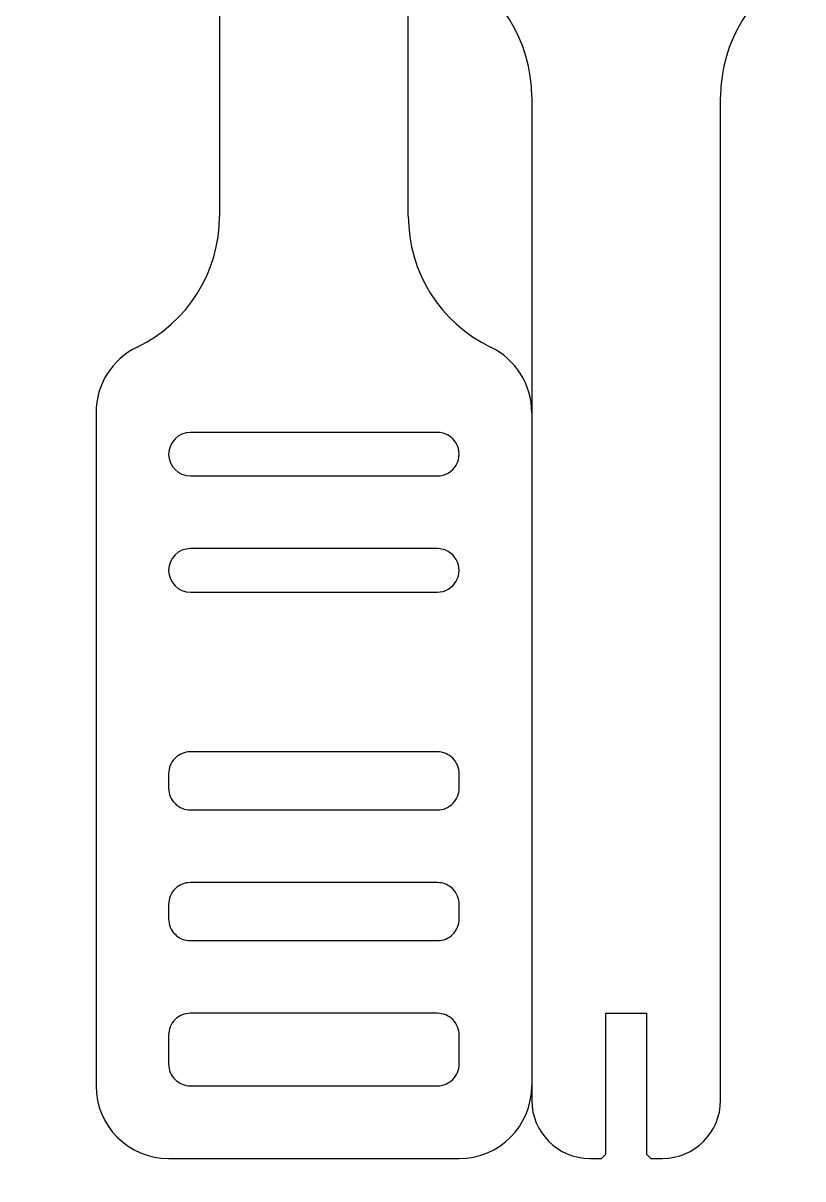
# Model space of a CAD drawing. Extents: x 11 to 185, y 6 to 286.
# Drawn here: x 128.1 to 181.8, y 67.2 to 146.8 of the extents above; entities that cross this region are included whole.
import ezdxf

# ---------------------------------------------------------------- set-up
doc = ezdxf.new("R2010")
doc.units = 0
doc.layers.get('0').update_dxf_attribs({"linetype": 'CONTINUOUS'})

msp = doc.modelspace()

# ---------------------------------------------------------------- linework, layer by layer
at = {"color": 7}
for points in [[(141.66433, 202.57763), (141.66433, 133.46449)], [(154.664315, 133.46449), (154.664315, 202.57763)], [(163.164319, 141.691965), (163.164319, 72.578824)], [(176.164304, 72.578824), (176.164304, 141.691965)], [(133.164326, 119.945985), (133.164326, 73.577632)], [(156.664327, 118.577632), (139.664318, 118.577632)], [(139.664318, 115.57763), (156.664327, 115.57763)], [(156.664327, 110.577632), (139.664318, 110.577632)], [(139.664318, 107.57763), (156.664327, 107.57763)], [(156.664327, 96.577631), (139.664318, 96.577631)], [(138.164316, 95.077631), (138.164316, 94.07763)], [(158.164329, 94.07763), (158.164329, 95.077631)], [(139.664318, 92.577631), (156.664327, 92.577631)], [(156.664327, 87.57763), (139.664318, 87.57763)], [(138.164316, 86.077631), (138.164316, 85.07763)], [(158.164329, 85.07763), (158.164329, 86.077631)], [(139.664318, 83.57763), (156.664327, 83.57763)], [(156.664327, 78.57763), (139.664318, 78.57763)], [(168.264295, 78.578822), (171.064301, 78.578822)], [(168.264295, 68.878824), (168.264295, 78.578822)], [(171.064301, 78.578822), (171.064301, 68.878824)], [(138.164316, 77.07763), (138.164316, 75.077631)], [(158.164329, 75.077631), (158.164329, 77.07763)], [(139.664318, 73.577632), (156.664327, 73.577632)], [(138.164316, 68.577631), (158.164329, 68.577631)], [(167.164316, 68.578824), (167.96431, 68.578824)], [(167.96431, 68.578824), (168.264295, 68.878824)], [(171.064301, 68.878824), (171.364312, 68.578824)], [(171.364312, 68.578824), (172.164306, 68.578824)]]:
    msp.add_lwpolyline(points, dxfattribs=at)
for points in [[(163.164319, 141.691965), (163.164314, 145.535441), (160.961506, 149.038801), (157.497632, 150.7043)], [(181.830964, 150.7043), (178.3671, 149.038794), (176.164303, 145.535435), (176.164304, 141.691965)], [(135.99767, 124.452154), (139.461533, 126.11766), (141.664331, 129.621019), (141.66433, 133.46449)], [(154.664315, 133.46449), (154.664319, 129.621013), (156.867128, 126.117653), (160.331002, 124.452154)], [(135.99767, 124.452154), (134.265732, 123.619405), (133.164328, 121.867724), (133.164326, 119.945985)], [(163.164319, 119.945985), (163.164322, 121.867718), (162.062929, 123.619397), (160.331002, 124.452154)], [(139.664318, 118.577632), (138.835891, 118.577632), (138.164318, 117.906058), (138.164318, 117.077631)], [(157.963366, 117.827631), (157.695416, 118.291733), (157.200225, 118.577632), (156.664327, 118.577632)], [(157.963366, 116.32763), (158.231315, 116.791732), (158.231315, 117.363529), (157.963366, 117.827631)], [(138.164318, 117.077631), (138.164318, 116.249203), (138.835891, 115.57763), (139.664318, 115.57763)], [(156.664327, 115.57763), (157.200225, 115.57763), (157.695416, 115.863528), (157.963366, 116.32763)], [(139.664318, 110.577632), (138.835891, 110.577632), (138.164318, 109.906058), (138.164318, 109.077631)], [(157.963366, 109.827631), (157.695416, 110.291733), (157.200225, 110.577632), (156.664327, 110.577632)], [(138.164318, 109.077631), (138.164318, 108.249203), (138.835891, 107.57763), (139.664318, 107.57763)], [(157.963366, 108.32763), (158.231315, 108.791732), (158.231315, 109.363529), (157.963366, 109.827631)], [(156.664327, 107.57763), (157.200225, 107.57763), (157.695416, 107.863528), (157.963366, 108.32763)], [(139.664318, 96.577631), (139.266493, 96.577631), (138.884962, 96.419596), (138.603657, 96.138292)], [(157.724988, 96.138292), (157.443683, 96.419596), (157.062152, 96.577631), (156.664327, 96.577631)], [(138.603657, 96.138292), (138.322352, 95.856987), (138.164316, 95.475456), (138.164316, 95.077631)], [(158.164329, 95.077631), (158.164329, 95.475456), (158.006293, 95.856987), (157.724988, 96.138292)], [(138.164316, 94.07763), (138.164316, 93.679805), (138.322352, 93.298274), (138.603657, 93.01697)], [(157.724988, 93.01697), (158.006293, 93.298274), (158.164329, 93.679805), (158.164329, 94.07763)], [(138.603657, 93.01697), (138.884962, 92.735665), (139.266493, 92.57763), (139.664318, 92.577631)], [(156.664327, 92.577631), (157.062152, 92.57763), (157.443683, 92.735665), (157.724988, 93.01697)], [(139.664318, 87.57763), (139.266493, 87.577631), (138.884962, 87.419596), (138.603657, 87.138291)], [(157.724988, 87.138291), (157.443683, 87.419596), (157.062152, 87.577631), (156.664327, 87.57763)], [(138.603657, 87.138291), (138.322352, 86.856987), (138.164316, 86.475456), (138.164316, 86.077631)], [(158.164329, 86.077631), (158.164329, 86.475456), (158.006293, 86.856987), (157.724988, 87.138291)], [(138.164316, 85.07763), (138.164316, 84.679805), (138.322352, 84.298274), (138.603657, 84.016969)], [(157.724988, 84.016969), (158.006293, 84.298274), (158.164329, 84.679805), (158.164329, 85.07763)], [(138.603657, 84.016969), (138.884962, 83.735665), (139.266493, 83.57763), (139.664318, 83.57763)], [(156.664327, 83.57763), (157.062152, 83.57763), (157.443683, 83.735665), (157.724988, 84.016969)], [(93.987771, 79.959668), (102.876972, 56.618123), (118.86029, 36.650773), (139.689176, 22.86659)], [(138.603657, 78.138291), (138.322352, 77.856986), (138.164316, 77.475455), (138.164316, 77.07763)], [(139.664318, 78.57763), (139.266493, 78.57763), (138.884962, 78.419595), (138.603657, 78.138291)], [(157.724988, 78.138291), (157.443683, 78.419595), (157.062152, 78.57763), (156.664327, 78.57763)], [(158.164329, 77.07763), (158.164329, 77.475455), (158.006293, 77.856986), (157.724988, 78.138291)], [(138.164316, 75.077631), (138.164316, 74.679806), (138.322352, 74.298275), (138.603657, 74.016971)], [(157.724988, 74.016971), (158.006293, 74.298275), (158.164329, 74.679806), (158.164329, 75.077631)], [(133.164326, 73.577632), (133.164326, 70.816212), (135.402896, 68.577637), (138.164316, 68.577631)], [(138.603657, 74.016971), (138.884962, 73.735666), (139.266493, 73.577631), (139.664318, 73.577632)], [(156.664327, 73.577632), (157.062152, 73.577631), (157.443683, 73.735666), (157.724988, 74.016971)], [(158.164329, 68.577631), (160.925749, 68.577637), (163.164319, 70.816212), (163.164319, 73.577632)], [(163.164319, 72.578824), (163.164319, 70.369686), (164.955178, 68.578825), (167.164316, 68.578824)], [(172.164306, 68.578824), (174.373444, 68.578825), (176.164304, 70.369686), (176.164304, 72.578824)]]:
    msp.add_open_spline(points, degree=3, dxfattribs=at)

doc.saveas('drawing.dxf')
